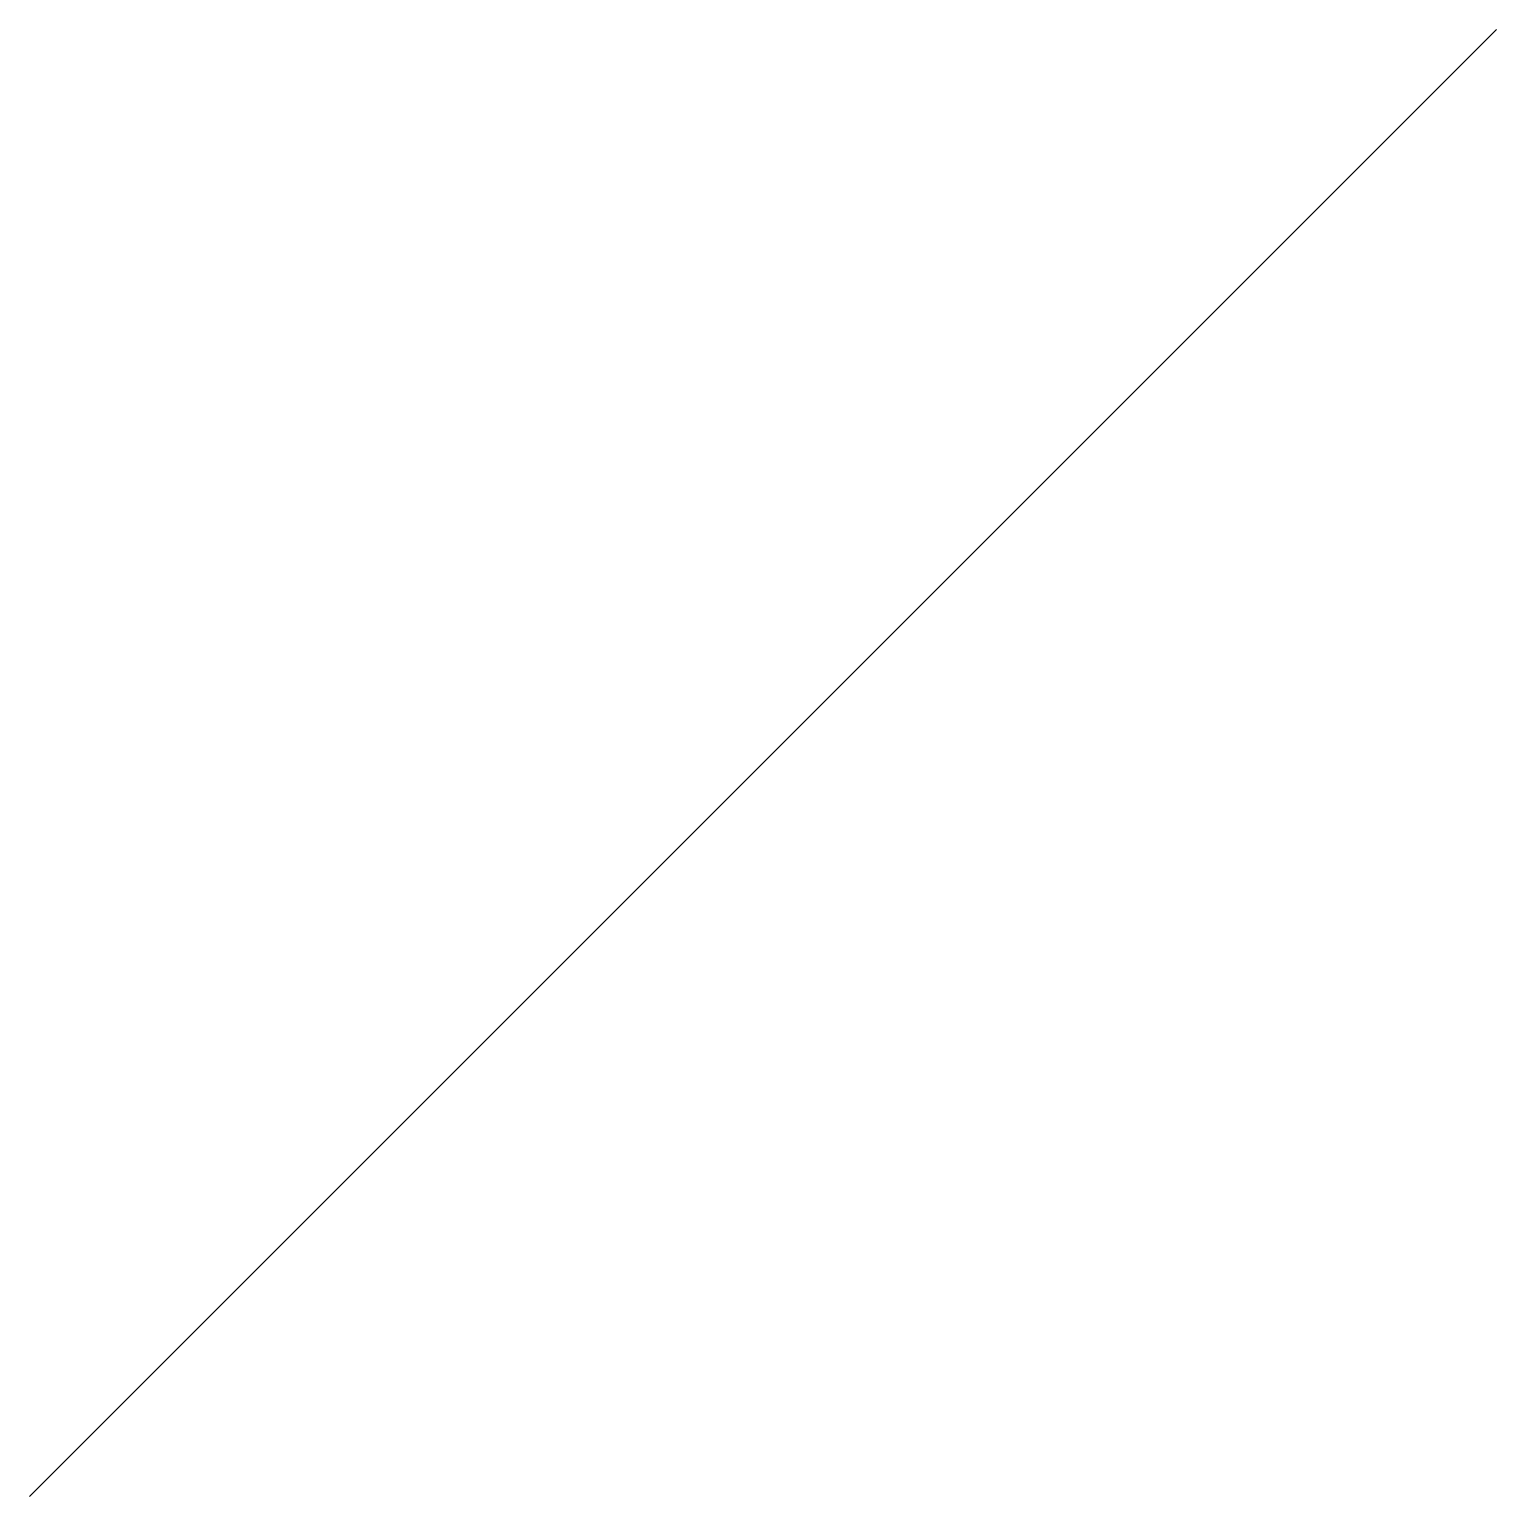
# Model space of a CAD drawing. Header units: millimetres. Extents: x 5000 to 5010, y 0 to 10.
import ezdxf

# ---------------------------------------------------------------- set-up
doc = ezdxf.new("R2010")
doc.units = ezdxf.units.MM

msp = doc.modelspace()

# ---------------------------------------------------------------- linework, layer by layer
msp.add_line((5000, 0), (5010, 10))

doc.saveas('drawing.dxf')
